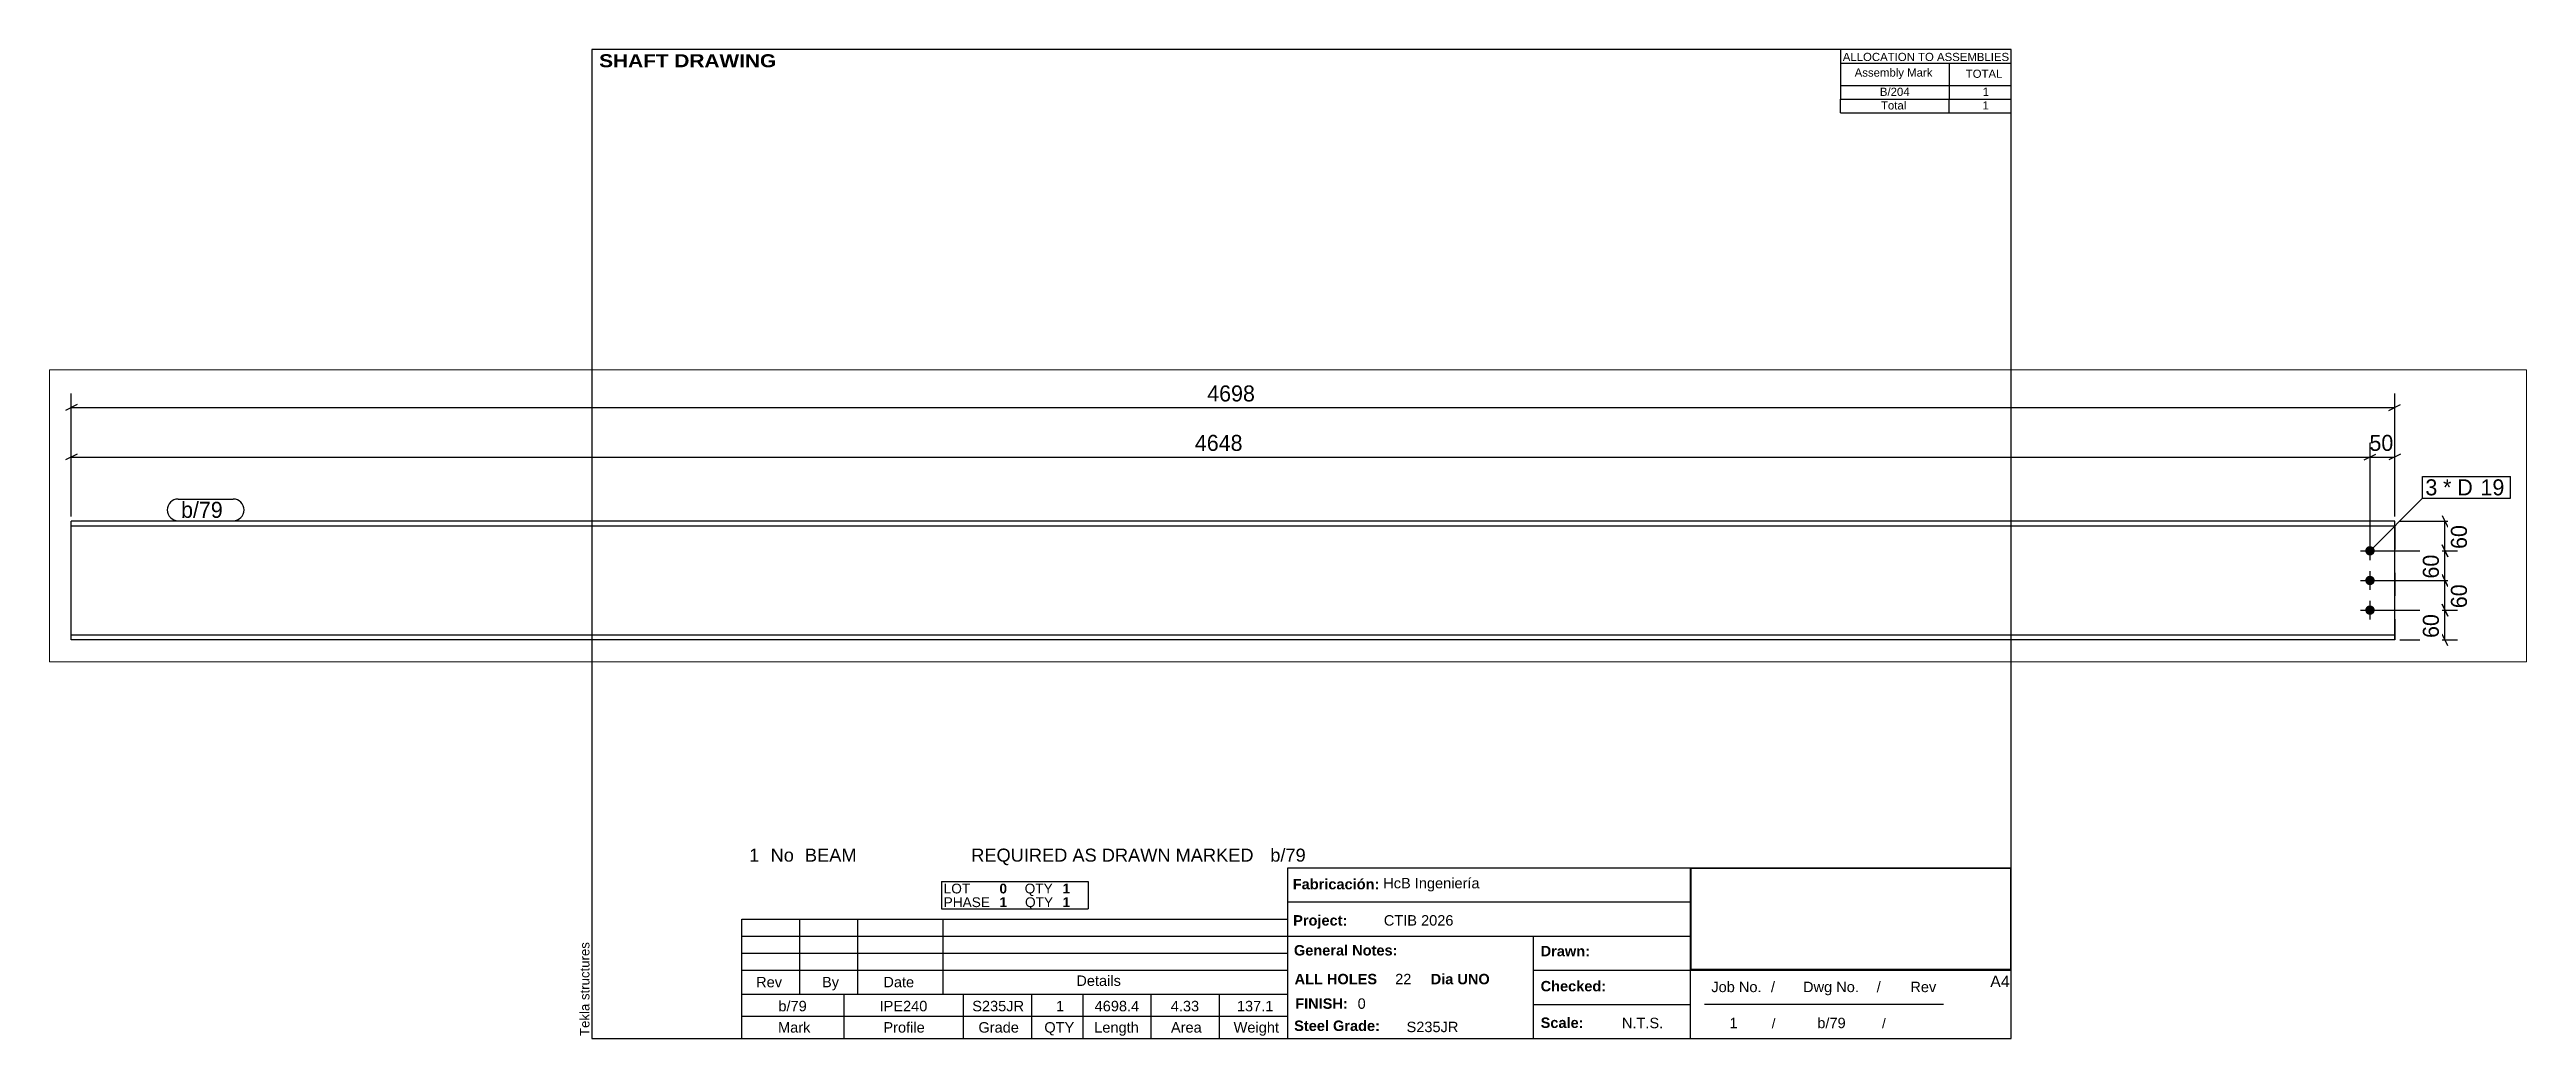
# Paper-space layout 'Layout1' of a CAD drawing. Header units: millimetres. Extents: x -105 to 396, y 5 to 205.
# The model-space entities are those that its viewports show. They can reach past a viewport. Long polylines and large blocks are cut down to what shows.
import ezdxf

# ---------------------------------------------------------------- set-up
doc = ezdxf.new("R2010")
doc.units = ezdxf.units.MM
doc.linetypes.add('DXK_LINE_DOT4', pattern=[0.9408, 0.4704, -0.4704])
doc.layers.add('Viewport layer', color=7, linetype='Continuous', plot=False)
doc.styles.add('Arial', font='ARIAL.TTF', dxfattribs={"height": 0.2})
doc.styles.add('Arial Black', font='ARIBLK.TTF', dxfattribs={"height": 0.2})
doc.styles.add('Arial Bold', font='ARIALBD.TTF', dxfattribs={"height": 0.2})
doc.styles.add('Comic Sans MS', font='COMIC.TTF', dxfattribs={"height": 0.2})

msp = doc.modelspace()

# ---------------------------------------------------------------- hatches: boundary and pattern name
at = {"linetype": 'Continuous'}
for points in [[(4682.9, 224.4), (4683.1, 226.4), (4683.7, 228.3), (4684.7, 230), (4686, 231.5), (4687.6, 232.6), (4689.4, 233.4), (4691.4, 233.8), (4693.4, 233.8), (4695.3, 233.4), (4697.1, 232.6), (4698.7, 231.5), (4700.1, 230), (4701.1, 228.3), (4701.7, 226.4), (4701.9, 224.4), (4701.7, 222.4), (4701.1, 220.5), (4700.1, 218.8), (4698.7, 217.3), (4697.1, 216.2), (4695.3, 215.4), (4693.4, 215), (4691.4, 215), (4689.4, 215.4), (4687.6, 216.2), (4686, 217.3), (4684.7, 218.8), (4683.7, 220.5), (4683.1, 222.4)], [(4682.9, 164.4), (4683.1, 166.4), (4683.7, 168.3), (4684.7, 170), (4686, 171.5), (4687.6, 172.6), (4689.4, 173.4), (4691.4, 173.8), (4693.4, 173.8), (4695.3, 173.4), (4697.1, 172.6), (4698.7, 171.5), (4700.1, 170), (4701.1, 168.3), (4701.7, 166.4), (4701.9, 164.4), (4701.7, 162.4), (4701.1, 160.5), (4700.1, 158.8), (4698.7, 157.3), (4697.1, 156.2), (4695.3, 155.4), (4693.4, 155), (4691.4, 155), (4689.4, 155.4), (4687.6, 156.2), (4686, 157.3), (4684.7, 158.8), (4683.7, 160.5), (4683.1, 162.4)], [(4682.9, 104.4), (4683.1, 106.4), (4683.7, 108.3), (4684.7, 110), (4686, 111.5), (4687.6, 112.6), (4689.4, 113.4), (4691.4, 113.8), (4693.4, 113.8), (4695.3, 113.4), (4697.1, 112.6), (4698.7, 111.5), (4700.1, 110), (4701.1, 108.3), (4701.7, 106.4), (4701.9, 104.4), (4701.7, 102.4), (4701.1, 100.5), (4700.1, 98.8), (4698.7, 97.3), (4697.1, 96.2), (4695.3, 95.4), (4693.4, 95), (4691.4, 95), (4689.4, 95.4), (4687.6, 96.2), (4686, 97.3), (4684.7, 98.8), (4683.7, 100.5), (4683.1, 102.4)]]:
    msp.add_hatch(color=3, dxfattribs=at).paths.add_polyline_path(points)

# ---------------------------------------------------------------- linework, layer by layer
at = {"color": 8, "linetype": 'Continuous'}
for p, q in [((56, 520), (32, 508)), ((44, 294), (44, 542.4)), ((44, 514), (4742.4, 514)), ((4730.4, 508), (4754.4, 520)), ((56, 420), (32, 408)), ((44, 294), (44, 442.4)), ((4680.4, 408), (4704.4, 420)), ((4692.4, 234.4), (4692.4, 442.4)), ((4692.4, 414), (4742.4, 414)), ((4754.4, 420), (4730.4, 408)), ((4742.4, 294), (4742.4, 442.4)), ((4752.4, 284), (4872.4, 284)), ((4838, 296), (4850, 272)), ((4844, 224.4), (4844, 284)), ((4702.4, 224.4), (4872.4, 224.4)), ((4850, 212.4), (4838, 236.4)), ((4702.4, 164.4), (4869.6, 164.4)), ((4850, 152.4), (4838, 176.4)), ((4702.4, 104.4), (4872.4, 104.4)), ((4850, 92.4), (4838, 116.4)), ((4850, 32), (4838, 56)), ((4752.4, 44), (4869.6, 44))]:
    msp.add_line(p, q, dxfattribs=at)
at = {"color": 7, "linetype": 'Continuous'}
for p, q in [((4742.4, 284), (44, 284)), ((44, 44), (44, 284)), ((4742.4, 274.2), (44, 274.2)), ((4742.4, 274.2), (4742.4, 284)), ((4742.4, 53.8), (4742.4, 274.2)), ((4742.4, 53.8), (44, 53.8)), ((4742.4, 44), (4742.4, 53.8)), ((4742.4, 44), (44, 44))]:
    msp.add_line(p, q, dxfattribs=at)
at = {"color": 7, "linetype": 'DXK_LINE_DOT4'}
for p, q in [((4742.4, 274.2), (4742.4, 284)), ((4742.4, 274.2), (4742.4, 53.8)), ((4742.4, 53.8), (4742.4, 44))]:
    msp.add_line(p, q, dxfattribs=at)
at = {"color": 3, "linetype": 'Continuous'}
for p, q in [((4673.4, 224.4), (4711.4, 224.4)), ((4692.4, 205.4), (4692.4, 243.4)), ((4673.4, 164.4), (4711.4, 164.4)), ((4692.4, 145.4), (4692.4, 183.4)), ((4673.4, 104.4), (4711.4, 104.4)), ((4692.4, 85.4), (4692.4, 123.4))]:
    msp.add_line(p, q, dxfattribs=at)

# ---------------------------------------------------------------- wipeouts: each hides what was drawn before it
at = {"color": 0}
msp.add_wipeout([(4830.5, 336.5), (4830.5, 368.5), (4804.4, 368.5), (4804.4, 336.5)], dxfattribs=at)

# ---------------------------------------------------------------- next in the draw order: wipeouts: each hides what was drawn before it
for points in [[(2451.7, 520), (2451.7, 564.8), (2334.7, 564.8), (2334.7, 520)], [(4749.8, 420), (4749.8, 464.8), (4684.9, 464.8), (4684.9, 420)], [(4830.5, 336.5), (4830.5, 368.5), (4804.4, 368.5), (4804.4, 336.5)], [(365.3, 291), (365.3, 323), (266, 323), (266, 291)], [(4894.8, 286.7), (4850, 286.7), (4850, 221.7), (4894.8, 221.7)]]:
    msp.add_wipeout(points, dxfattribs=at)

# ---------------------------------------------------------------- next in the draw order: linework, layer by layer
at = {"color": 8, "linetype": 'Continuous'}
for p, q in [((4742.4, 294), (4742.4, 542.4)), ((44, 414), (4692.4, 414)), ((4680.4, 408), (4704.4, 420)), ((4692.4, 234.4), (4692.4, 442.4)), ((4702.4, 224.4), (4869.6, 224.4)), ((4838, 236.4), (4850, 212.4)), ((4844, 164.4), (4844, 224.4))]:
    msp.add_line(p, q, dxfattribs=at)
at = {"color": 7, "linetype": 'Continuous'}
msp.add_line((4798.4, 330.5), (4798.4, 374.5), dxfattribs=at)

# ---------------------------------------------------------------- next in the draw order: texts
at = {"color": 3, "style": 'Comic Sans MS'}
for s, p in [('4698', (2341.1, 526.4)), ('50', (4691.3, 426.4))]:
    msp.add_text(s, height=32.38, dxfattribs=at).set_placement(p)
msp.add_text('60', height=32.38, rotation=90.0002, dxfattribs=at).set_placement((4888.4, 228.1))

# ---------------------------------------------------------------- next in the draw order: wipeouts: each hides what was drawn before it
at = {"color": 0}
for points in [[(4906.3, 336.5), (4906.3, 368.5), (4840.1, 368.5), (4840.1, 336.5)], [(365.3, 291), (365.3, 323), (266, 323), (266, 291)]]:
    msp.add_wipeout(points, dxfattribs=at)

# ---------------------------------------------------------------- next in the draw order: linework, layer by layer
at = {"color": 7, "linetype": 'Continuous'}
for p, q in [((260, 329), (371.3, 329)), ((260, 285), (371.3, 285))]:
    msp.add_line(p, q, dxfattribs=at)
for centre, start, end in [((260, 307), 90, 270), ((371.3, 307), 270, 90)]:
    msp.add_arc(centre, 22, start, end, dxfattribs=at)

# ---------------------------------------------------------------- next in the draw order: texts
at = {"color": 3, "style": 'Comic Sans MS'}
msp.add_text('b/79', height=32.38, dxfattribs=at).set_placement((266, 291))

# ---------------------------------------------------------------- next in the draw order: wipeouts: each hides what was drawn before it
at = {"color": 0}
for points in [[(2426.7, 420), (2426.7, 464.8), (2309.7, 464.8), (2309.7, 420)], [(4906.3, 336.5), (4906.3, 368.5), (4840.1, 368.5), (4840.1, 336.5)], [(4838, 226.9), (4793.2, 226.9), (4793.2, 161.9), (4838, 161.9)]]:
    msp.add_wipeout(points, dxfattribs=at)

# ---------------------------------------------------------------- next in the draw order: linework, layer by layer
at = {"color": 7, "linetype": 'Continuous'}
msp.add_line((4692.4, 224.4), (4798.4, 330.5), dxfattribs=at)
at = {"color": 8, "linetype": 'Continuous'}
for p, q in [((4702.4, 164.4), (4872.4, 164.4)), ((4838, 176.4), (4850, 152.4)), ((4844, 104.4), (4844, 164.4))]:
    msp.add_line(p, q, dxfattribs=at)

# ---------------------------------------------------------------- next in the draw order: texts
at = {"color": 3, "style": 'Comic Sans MS'}
for s, height, p in [('4648', 32.38, (2316.1, 426.4)), ('3', 32.4, (4804.4, 336.5))]:
    msp.add_text(s, height=height, dxfattribs=at).set_placement(p)
msp.add_text('60', height=32.38, rotation=90.0002, dxfattribs=at).set_placement((4831.6, 168.3))

# ---------------------------------------------------------------- next in the draw order: wipeouts: each hides what was drawn before it
at = {"color": 0}
msp.add_wipeout([(4961.2, 336.5), (4961.2, 368.5), (4915.9, 368.5), (4915.9, 336.5)], dxfattribs=at)

# ---------------------------------------------------------------- next in the draw order: wipeouts: each hides what was drawn before it
for points in [[(4961.2, 336.5), (4961.2, 368.5), (4915.9, 368.5), (4915.9, 336.5)], [(4894.8, 166.9), (4850, 166.9), (4850, 101.9), (4894.8, 101.9)]]:
    msp.add_wipeout(points, dxfattribs=at)

# ---------------------------------------------------------------- next in the draw order: linework, layer by layer
at = {"color": 7, "linetype": 'Continuous'}
for p, q in [((4798.4, 374.5), (4976.8, 374.5)), ((4976.8, 330.5), (4976.8, 374.5)), ((4798.4, 330.5), (4976.8, 330.5))]:
    msp.add_line(p, q, dxfattribs=at)
at = {"color": 8, "linetype": 'Continuous'}
for p, q in [((4702.4, 104.4), (4869.6, 104.4)), ((4838, 116.4), (4850, 92.4)), ((4844, 44), (4844, 104.4))]:
    msp.add_line(p, q, dxfattribs=at)

# ---------------------------------------------------------------- next in the draw order: texts
at = {"color": 3, "style": 'Comic Sans MS'}
for s, p in [('* D', (4840.1, 336.5)), ('19', (4915.9, 336.5))]:
    msp.add_text(s, height=32.38, dxfattribs=at).set_placement(p)
msp.add_text('60', height=32.38, rotation=90.0002, dxfattribs=at).set_placement((4888.4, 108.3))

# ---------------------------------------------------------------- next in the draw order: wipeouts: each hides what was drawn before it
at = {"color": 0}
msp.add_wipeout([(4838, 106.7), (4793.2, 106.7), (4793.2, 41.7), (4838, 41.7)], dxfattribs=at)

# ---------------------------------------------------------------- next in the draw order: texts
at = {"color": 3, "style": 'Comic Sans MS'}
msp.add_text('60', height=32.38, rotation=90.0002, dxfattribs=at).set_placement((4831.6, 48.1))

psp = doc.layouts.get("Layout1")

# ---------------------------------------------------------------- linework, layer by layer
at = {"color": 5, "linetype": 'Continuous'}
for p, q in [((292, 205), (5, 205)), ((5, 205), (5, 5)), ((292, 5), (292, 205)), ((5, 5), (292, 5))]:
    psp.add_line(p, q, dxfattribs=at)
at = {"color": 7, "linetype": 'Continuous'}
for p, q in [((257.51, 205), (257.51, 197.75)), ((257.57, 202.24), (292, 202.24)), ((279.49, 202.24), (279.49, 197.75)), ((257.51, 197.75), (257.51, 195)), ((257.57, 197.75), (292, 197.75)), ((279.49, 197.75), (279.49, 195)), ((257.51, 192.23), (257.51, 194.99)), ((257.51, 192.23), (292, 192.23)), ((257.54, 194.99), (292, 194.99)), ((279.49, 192.23), (279.49, 194.99)), ((75.68, 36.74), (105.35, 36.74)), ((75.68, 36.74), (75.68, 33.98)), ((105.35, 36.74), (105.35, 33.98)), ((145.72, 5), (145.72, 39.5)), ((145.75, 39.5), (292, 39.5)), ((227.14, 5), (227.14, 39.5)), ((75.68, 33.98), (75.68, 31.22)), ((75.68, 31.22), (105.35, 31.22)), ((105.35, 33.98), (105.35, 31.22)), ((145.72, 32.6), (227.14, 32.6)), ((35.31, 13.97), (35.31, 29.15)), ((35.31, 29.15), (145.71, 29.15)), ((35.31, 25.7), (145.71, 25.7)), ((47.04, 13.97), (47.04, 29.15)), ((58.77, 13.97), (58.77, 29.15)), ((76.02, 13.97), (76.02, 29.15)), ((145.71, 13.97), (145.71, 29.15)), ((145.72, 25.7), (227.14, 25.7)), ((195.4, 5), (195.4, 25.7)), ((35.31, 22.25), (145.71, 22.25)), ((35.31, 18.8), (145.71, 18.8)), ((195.4, 18.8), (292, 18.8)), ((35.31, 13.96), (145.71, 13.97)), ((35.31, 9.49), (35.31, 13.96)), ((56.01, 9.49), (56.01, 13.97)), ((80.16, 9.49), (80.16, 13.97)), ((93.96, 9.49), (93.96, 13.97)), ((104.31, 9.49), (104.31, 13.97)), ((118.11, 9.49), (118.11, 13.97)), ((131.91, 9.49), (131.91, 13.97)), ((195.4, 11.9), (227.14, 11.9)), ((229.99, 11.92), (278.29, 11.92)), ((35.31, 9.48), (145.72, 9.49)), ((35.31, 5), (35.31, 9.48)), ((56.01, 5), (56.01, 9.48)), ((80.16, 5), (80.16, 9.48)), ((93.96, 5), (93.96, 9.48)), ((104.31, 5), (104.31, 9.48)), ((118.11, 5), (118.11, 9.48)), ((131.91, 5), (131.91, 9.48))]:
    psp.add_line(p, q, dxfattribs=at)
at = {"color": 2, "linetype": 'Continuous'}
for p, q in [((227.28, 39.46), (291.86, 39.46)), ((227.29, 19.02), (227.29, 39.46)), ((291.96, 19.03), (291.96, 39.47)), ((227.28, 19.03), (291.86, 19.03))]:
    psp.add_line(p, q, dxfattribs=at)

# ---------------------------------------------------------------- texts
at = {"color": 7}
for s, height, style, p in [(' SHAFT DRAWING', 2.6342, 'Arial Black', (5.3, 201.42)), ('ALLOCATION TO ASSEMBLIES', 1.6475, 'Arial', (257.95, 202.68)), ('Assembly Mark', 1.6475, 'Arial', (260.35, 199.52)), ('TOTAL', 1.648, 'Arial', (282.81, 199.28)), ('1', 2.64, 'Arial', (36.8, 40.76)), ('No', 2.636, 'Arial', (41.13, 40.76)), ('BEAM', 2.636, 'Arial', (48.08, 40.76)), ('REQUIRED AS DRAWN MARKED', 2.636, 'Arial', (81.71, 40.76)), ('b/79', 2.636, 'Arial', (142.18, 40.76)), ('b/79', 2.109, 'Arial', (42.71, 10.5)), ('IPE240', 2.109, 'Arial', (63.17, 10.5)), ('S235JR', 2.109, 'Arial', (81.91, 10.5)), ('1', 2.11, 'Arial', (98.86, 10.5)), ('4698.4', 2.109, 'Arial', (106.66, 10.5)), ('4.33', 2.109, 'Arial', (122.06, 10.5)), ('137.1', 2.109, 'Arial', (135.43, 10.5)), ('FINISH:', 2.107, 'Arial Bold', (147.22, 11)), ('0', 2.11, 'Arial', (159.84, 11))]:
    psp.add_text(s, height=height, dxfattribs=dict(at, style=style)).set_placement(p)
at = {"color": 7, "linetype": 'Continuous'}
for s, height, style, p in [('B/204', 1.648, 'Arial', (265.45, 195.63)), ('1', 1.65, 'Arial', (286.23, 195.63)), ('Total', 1.648, 'Arial', (265.67, 192.88)), ('1', 1.65, 'Arial', (286.21, 192.88)), ('LOT', 1.977, 'Arial', (76.13, 34.33)), ('0', 1.98, 'Arial Bold', (87.41, 34.33)), ('QTY', 1.977, 'Arial', (92.51, 34.33)), ('1', 1.98, 'Arial Bold', (100.18, 34.33)), ('Fabricación:', 2.1074, 'Arial Bold', (146.73, 35.16)), ('HcB Ingeniería', 2.1088, 'Arial', (165.02, 35.36)), ('PHASE', 1.977, 'Arial', (76.13, 31.57)), ('1', 1.98, 'Arial Bold', (87.41, 31.57)), ('QTY', 1.977, 'Arial', (92.58, 31.57)), ('1', 1.98, 'Arial Bold', (100.18, 31.57)), ('Project:', 2.107, 'Arial Bold', (146.81, 27.83)), ('CTIB 2026', 2.109, 'Arial', (165.14, 27.83)), ('General Notes:', 2.1074, 'Arial Bold', (146.96, 21.78)), ('Drawn:', 2.107, 'Arial Bold', (196.85, 21.62)), ('Rev', 2.109, 'Arial', (38.21, 15.35)), ('By', 2.109, 'Arial', (51.53, 15.35)), ('Date', 2.109, 'Arial', (63.94, 15.35)), ('Details', 2.109, 'Arial', (102.96, 15.63)), ('ALL HOLES', 2.107, 'Arial Bold', (147.1, 15.96)), ('22', 2.109, 'Arial', (167.43, 15.96)), ('Dia UNO', 2.107, 'Arial Bold', (174.62, 15.96)), ('Checked:', 2.107, 'Arial Bold', (196.85, 14.53)), ('Job No.', 2.109, 'Arial', (231.37, 14.37)), ('/', 2.11, 'Arial', (243.42, 14.37)), ('Dwg No.', 2.109, 'Arial', (249.91, 14.37)), ('/', 2.11, 'Arial', (264.81, 14.37)), ('Rev', 2.109, 'Arial', (271.61, 14.37)), ('A4', 2.307, 'Arial', (287.76, 15.38)), ('Mark', 2.109, 'Arial', (42.64, 6.19)), ('Profile', 2.109, 'Arial', (63.95, 6.19)), ('Grade', 2.109, 'Arial', (83.16, 6.19)), ('QTY', 2.109, 'Arial', (96.49, 6.19)), ('Length', 2.109, 'Arial', (106.58, 6.19)), ('Area', 2.109, 'Arial', (122.09, 6.19)), ('Weight', 2.109, 'Arial', (134.77, 6.19)), ('Steel Grade:', 2.1074, 'Arial Bold', (147.01, 6.52)), ('S235JR', 2.109, 'Arial', (169.74, 6.28)), ('Scale:', 2.107, 'Arial Bold', (196.85, 7.13)), ('N.T.S.', 2.109, 'Arial', (213.29, 7.08)), ('1', 2.11, 'Arial', (235.04, 7.08)), ('/', 1.98, 'Arial', (243.58, 7.08)), ('b/79', 2.109, 'Arial', (252.8, 7.08)), ('/', 1.98, 'Arial', (265.88, 7.08))]:
    psp.add_text(s, height=height, dxfattribs=dict(at, style=style)).set_placement(p)
at = {"color": 174, "linetype": 'Continuous', "style": 'Arial'}
psp.add_text('Tekla structures', height=1.9102, rotation=90, dxfattribs=at).set_placement((4.5, 5.5))

# ---------------------------------------------------------------- viewports
at = {"layer": 'Viewport layer', "view_target_point": (2504.38, 295.2)}
psp.add_viewport(center=(145.76, 110.71), size=(500.88, 59.04), view_center_point=(0, 0), view_height=590.4, dxfattribs=at)

doc.saveas('drawing.dxf')
